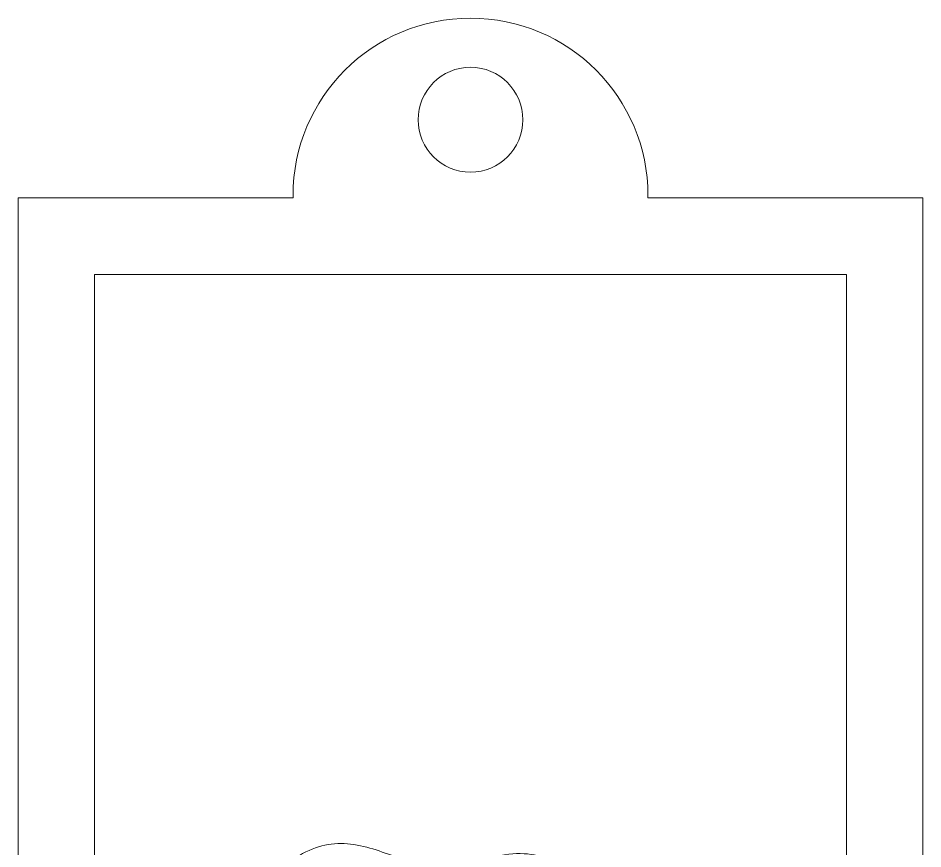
# Model space of a CAD drawing. Extents: x 1269 to 1731, y -1359 to 279.
# Drawn here: x 1268.7 to 1731.3, y -146.1 to 278.5 of the extents above; entities that cross this region are included whole.
import ezdxf

# ---------------------------------------------------------------- set-up
doc = ezdxf.new("R2010")
doc.units = 0
doc.header["$MEASUREMENT"] = 0
doc.layers.add('Layer 1', color=7, linetype='Continuous')

msp = doc.modelspace()

# ---------------------------------------------------------------- linework, layer by layer
at = {"layer": 'Layer 1', "lineweight": 0}
for points, knots in [([(1590.76, 186.62), (1590.76, 187), (1590.76, 187.38), (1590.76, 187.76), (1590.76, 237.89), (1550.13, 278.52), (1500, 278.52), (1449.87, 278.52), (1409.24, 237.89), (1409.24, 187.76), (1409.24, 187.38), (1409.24, 187), (1409.24, 186.62), (1409.24, 186.62), (1268.67, 186.62), (1268.67, 186.62), (1268.67, 186.62), (1268.67, -1358.52), (1268.67, -1358.52), (1268.67, -1358.52), (1731.33, -1358.52), (1731.33, -1358.52), (1731.33, -1358.52), (1731.33, 186.62), (1731.33, 186.62), (1731.33, 186.62), (1590.76, 186.62), (1590.76, 186.62)], [0, 0, 0, 0, 1, 1, 1, 2, 2, 2, 3, 3, 3, 4, 4, 4, 5, 5, 5, 6, 6, 6, 7, 7, 7, 8, 8, 8, 9, 9, 9, 9]), ([(1500, 253.37), (1514.8, 253.37), (1526.79, 241.38), (1526.79, 226.58), (1526.79, 211.78), (1514.8, 199.78), (1500, 199.78), (1485.2, 199.78), (1473.21, 211.78), (1473.21, 226.58), (1473.21, 241.38), (1485.2, 253.37), (1500, 253.37)], [0, 0, 0, 0, 1, 1, 1, 2, 2, 2, 3, 3, 3, 4, 4, 4, 4]), ([(1418.63, 147.5), (1418.63, 147.5), (1581.37, 147.5), (1581.37, 147.5), (1581.37, 147.5), (1692.21, 147.5), (1692.21, 147.5), (1692.21, 147.5), (1692.21, -253.51), (1692.21, -253.51), (1691.35, -252.47), (1690.48, -251.45), (1689.62, -250.46), (1687.39, -247.89), (1685.29, -245.47), (1683.64, -242.82), (1682.28, -240.72), (1681.67, -239.32), (1681.16, -237.14), (1680.2, -223.1), (1671.05, -210.16), (1658.35, -204.92), (1653.76, -203), (1648.99, -202.56), (1645.36, -202.39), (1644.71, -202.36), (1644.04, -202.34), (1643.37, -202.32), (1640.07, -202.22), (1636.66, -202.11), (1634.1, -200.61), (1631.84, -199.28), (1630.12, -196.66), (1628.46, -194.12), (1627.87, -193.22), (1627.29, -192.34), (1626.69, -191.51), (1624.08, -187.93), (1620.96, -183.84), (1617.03, -180.49), (1612.86, -176.91), (1608.42, -174.55), (1603.83, -173.45), (1599.03, -172.31), (1594.19, -172.38), (1589.51, -172.46), (1589.51, -172.46), (1587.69, -172.48), (1587.69, -172.48), (1582.45, -172.53), (1578.54, -172.02), (1574.9, -170.78), (1571.14, -169.5), (1567.61, -167.5), (1564.97, -165.91), (1562.57, -164.47), (1560.18, -162.9), (1557.87, -161.39), (1553.42, -158.48), (1548.83, -155.47), (1543.88, -153.11), (1539.24, -150.91), (1535.04, -149.54), (1531.03, -148.93), (1526.22, -148.22), (1521.09, -148.39), (1515.34, -149.46), (1511.48, -150.19), (1507.67, -151.31), (1503.99, -152.39), (1498.27, -154.07), (1492.87, -155.66), (1487.22, -155.95), (1478.57, -156.39), (1469.95, -153.23), (1462.36, -150.44), (1462.36, -150.44), (1461.08, -149.97), (1461.08, -149.97), (1452.88, -146.94), (1444.4, -143.81), (1435.33, -143.4), (1426.65, -143), (1418.06, -145.64), (1409.16, -151.46), (1406.57, -153.15), (1404.04, -155.02), (1401.59, -156.83), (1397.09, -160.16), (1392.44, -163.6), (1387.42, -165.85), (1385.95, -166.49), (1384.31, -166.86), (1382.58, -167.25), (1382.58, -167.25), (1381.56, -167.49), (1381.56, -167.49), (1378.46, -168.23), (1375.96, -169.13), (1373.71, -170.34), (1369.58, -172.52), (1365.82, -175.83), (1362.55, -180.14), (1362.08, -180.76), (1361.64, -181.39), (1361.22, -182.03), (1360.98, -182.3), (1360.8, -182.58), (1360.65, -182.86), (1360.57, -182.97), (1360.51, -183.07), (1360.47, -183.14), (1360.29, -183.41), (1360.09, -183.68), (1359.93, -183.86), (1359.77, -183.95), (1359.6, -184.05), (1359.44, -184.16), (1358.47, -184.51), (1356.88, -184.63), (1356.3, -184.67), (1351.96, -185.06), (1347.69, -185.51), (1343.14, -186.86), (1332.76, -189.94), (1323.59, -194.73), (1315.88, -201.08), (1313.4, -203.12), (1310.54, -205.81), (1307.79, -209.07), (1307.79, -209.07), (1307.79, 147.5), (1307.79, 147.5), (1307.79, 147.5), (1418.63, 147.5), (1418.63, 147.5)], [0, 0, 0, 0, 1, 1, 1, 2, 2, 2, 3, 3, 3, 4, 4, 4, 5, 5, 5, 6, 6, 6, 7, 7, 7, 8, 8, 8, 9, 9, 9, 10, 10, 10, 11, 11, 11, 12, 12, 12, 13, 13, 13, 14, 14, 14, 15, 15, 15, 16, 16, 16, 17, 17, 17, 18, 18, 18, 19, 19, 19, 20, 20, 20, 21, 21, 21, 22, 22, 22, 23, 23, 23, 24, 24, 24, 25, 25, 25, 26, 26, 26, 27, 27, 27, 28, 28, 28, 29, 29, 29, 30, 30, 30, 31, 31, 31, 32, 32, 32, 33, 33, 33, 34, 34, 34, 35, 35, 35, 36, 36, 36, 37, 37, 37, 38, 38, 38, 39, 39, 39, 40, 40, 40, 41, 41, 41, 42, 42, 42, 43, 43, 43, 44, 44, 44, 45, 45, 45, 45])]:
    msp.add_open_spline(points, degree=3, knots=knots, dxfattribs=at)

doc.saveas('drawing.dxf')
